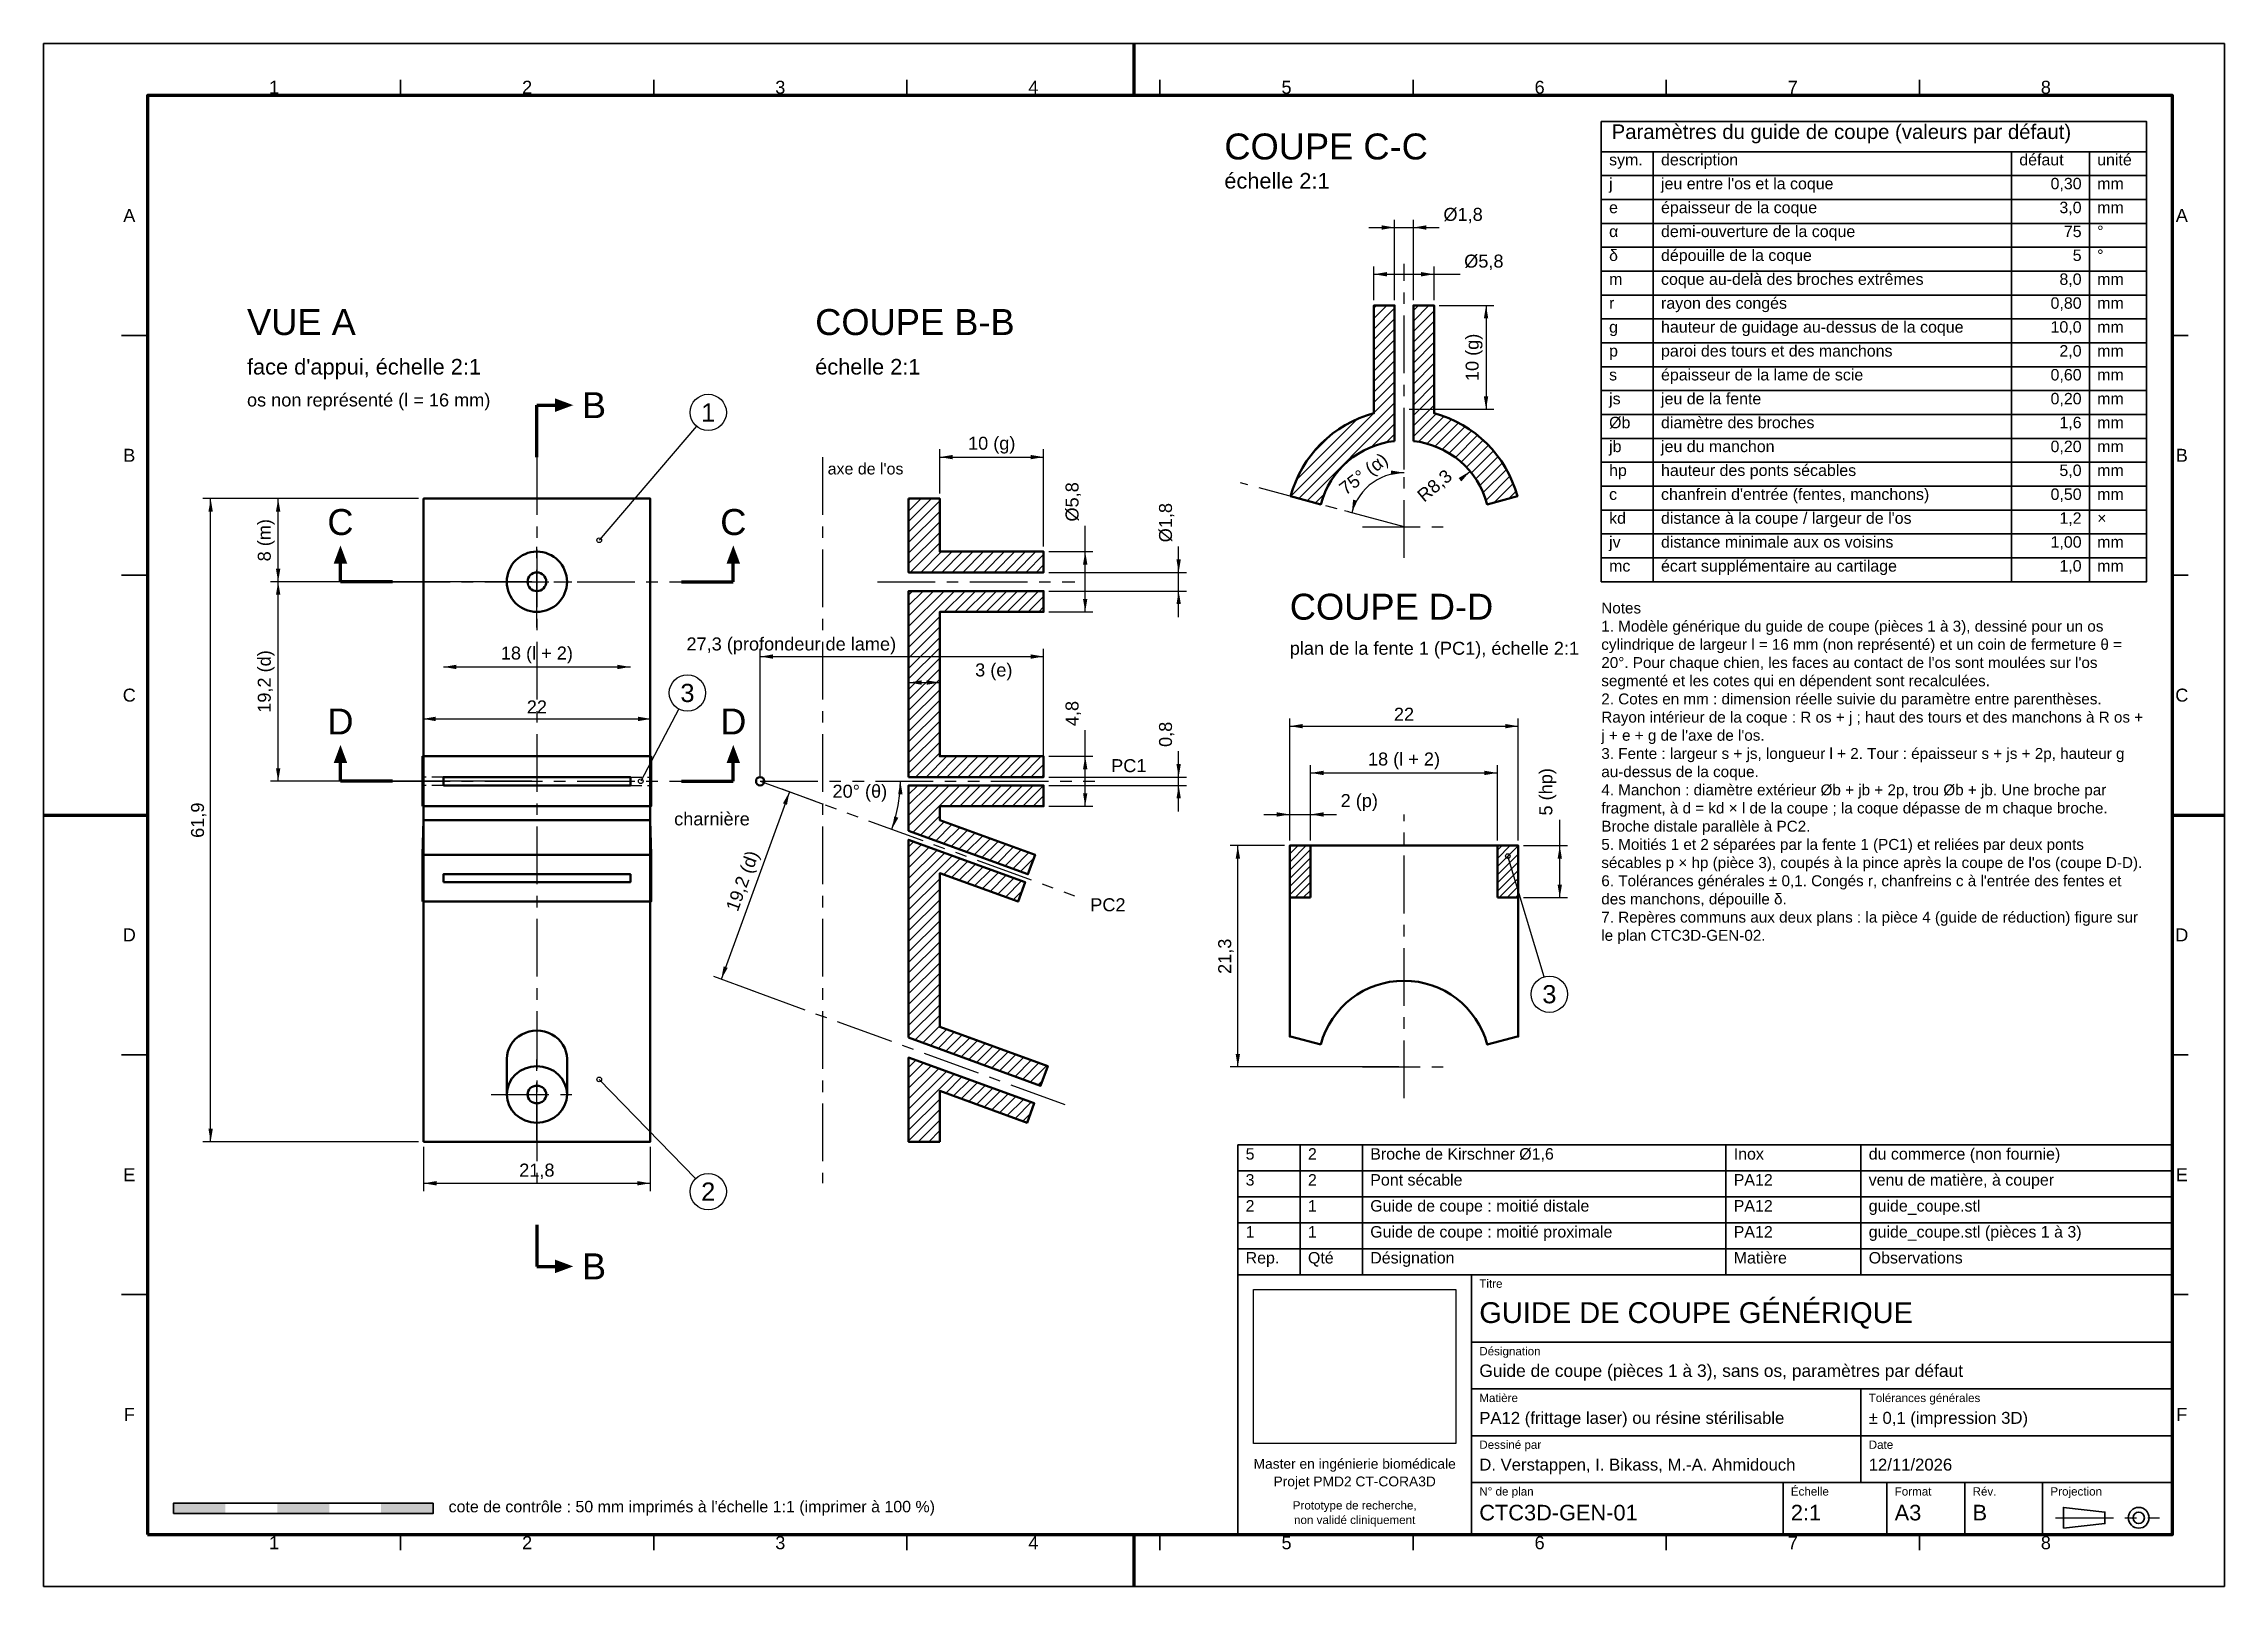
# Model space of a CAD drawing. Header units: millimetres. Extents: x 0 to 420, y 0 to 297.
import ezdxf
from ezdxf.enums import TextEntityAlignment as Align

# ---------------------------------------------------------------- set-up
doc = ezdxf.new("R2010")
doc.units = ezdxf.units.MM
doc.header["$LTSCALE"] = 0.35
for name, pattern in [('CENTER', [50.8, 31.75, -6.35, 6.35, -6.35]), ('HIDDEN', [9.525, 6.35, -3.175]), ('PHANTOM', [63.5, 31.75, -6.35, 6.35, -6.35, 6.35, -6.35])]:
    doc.linetypes.add(name, pattern=pattern)
for name, color, linetype, lineweight in [('AXES', 1, 'CENTER', 25), ('CACHE', 4, 'HIDDEN', 25), ('CADRE', 7, 'Continuous', 70), ('CARTOUCHE', 7, 'Continuous', 35), ('CONTOUR', 7, 'Continuous', 50), ('COTES', 3, 'Continuous', 25), ('COUPE', 7, 'Continuous', 70), ('HACHURES', 8, 'Continuous', 18), ('LOGO', 7, 'Continuous', 25), ('PLANS', 6, 'PHANTOM', 25), ('TEXTE', 7, 'Continuous', 25)]:
    doc.layers.add(name, color=color, linetype=linetype, lineweight=lineweight)
doc.styles.add('ISO', font='Arial')
doc.dimstyles.new('ISO_2_1', dxfattribs={"dimtxt": 2.5, "dimasz": 2.5, "dimexe": 1.5, "dimexo": 1, "dimgap": 0.8, "dimtad": 1, "dimdec": 1, "dimlfac": 0.5, "dimtxsty": 'ISO', "dimcen": 2.5, "dimclrd": 256, "dimclre": 256, "dimclrt": 256, "dimadec": 0, "dimazin": 0, "dimtfac": 1, "dimtdec": 4, "dimtmove": 0, "dimatfit": 3, "dimfxl": 1, "dimtfill": 1, "dimtzin": 0, "dimarcsym": 0})
picture_1 = doc.add_image_def('image1.png', size_in_pixel=(900, 684))

# ---------------------------------------------------------------- blocks, each defined once
blk = doc.blocks.new('*D1')
at = {"layer": 'COTES'}
blk.add_line((73, 167), (117, 167), dxfattribs=at)
for points in [[(73, 167), (75.5, 166.58), (75.5, 167.42)], [(117, 167), (114.5, 167.42), (114.5, 166.58)]]:
    blk.add_solid(points, dxfattribs=at)
at = {"layer": 'COTES', "insert": (95, 169.3), "char_height": 2.5, "attachment_point": 5, "style": 'ISO'}
blk.add_mtext('22', dxfattribs=at)
blk = doc.blocks.new('*D2')
at = {"layer": 'COTES'}
blk.add_line((77, 177), (113, 177), dxfattribs=at)
for points in [[(77, 177), (79.5, 176.58), (79.5, 177.42)], [(113, 177), (110.5, 177.42), (110.5, 176.58)]]:
    blk.add_solid(points, dxfattribs=at)
at = {"layer": 'COTES', "insert": (95, 179.3), "char_height": 2.5, "attachment_point": 5, "style": 'ISO'}
blk.add_mtext('18 (l + 2)', dxfattribs=at)
blk = doc.blocks.new('*D3')
at = {"layer": 'COTES'}
for p, q in [((73.17, 84.6), (73.17, 76.1)), ((116.83, 84.6), (116.83, 76.1)), ((73.17, 77.6), (116.83, 77.6))]:
    blk.add_line(p, q, dxfattribs=at)
for points in [[(73.17, 77.6), (75.67, 77.18), (75.67, 78.02)], [(116.83, 77.6), (114.33, 78.02), (114.33, 77.18)]]:
    blk.add_solid(points, dxfattribs=at)
at = {"layer": 'COTES', "insert": (95, 79.9), "char_height": 2.5, "attachment_point": 5, "style": 'ISO'}
blk.add_mtext('21,8', dxfattribs=at)
blk = doc.blocks.new('*D4')
at = {"layer": 'COTES'}
for p, q in [((94, 193.4), (43.67, 193.4)), ((45.17, 155), (45.17, 193.4)), ((94, 155), (43.67, 155))]:
    blk.add_line(p, q, dxfattribs=at)
for points in [[(45.17, 193.4), (44.75, 190.9), (45.59, 190.9)], [(45.17, 155), (45.59, 157.5), (44.75, 157.5)]]:
    blk.add_solid(points, dxfattribs=at)
at = {"layer": 'COTES', "insert": (42.87, 174.2), "char_height": 2.5, "attachment_point": 5, "rotation": 90, "style": 'ISO'}
blk.add_mtext('19,2 (d)', dxfattribs=at)
blk = doc.blocks.new('*D5')
at = {"layer": 'COTES'}
for p, q in [((72.17, 209.4), (43.67, 209.4)), ((45.17, 193.4), (45.17, 209.4)), ((94, 193.4), (43.67, 193.4))]:
    blk.add_line(p, q, dxfattribs=at)
for points in [[(45.17, 209.4), (44.75, 206.9), (45.59, 206.9)], [(45.17, 193.4), (45.59, 195.9), (44.75, 195.9)]]:
    blk.add_solid(points, dxfattribs=at)
at = {"layer": 'COTES', "insert": (42.87, 201.4), "char_height": 2.5, "attachment_point": 5, "rotation": 90, "style": 'ISO'}
blk.add_mtext('8 (m)', dxfattribs=at)
blk = doc.blocks.new('*D6')
at = {"layer": 'COTES'}
for p, q in [((72.17, 209.4), (30.67, 209.4)), ((32.17, 85.6), (32.17, 209.4)), ((72.17, 85.6), (30.67, 85.6))]:
    blk.add_line(p, q, dxfattribs=at)
for points in [[(32.17, 209.4), (31.75, 206.9), (32.59, 206.9)], [(32.17, 85.6), (32.59, 88.1), (31.75, 88.1)]]:
    blk.add_solid(points, dxfattribs=at)
at = {"layer": 'COTES', "insert": (29.87, 147.5), "char_height": 2.5, "attachment_point": 5, "rotation": 90, "style": 'ISO'}
blk.add_mtext('61,9', dxfattribs=at)
blk = doc.blocks.new('*D7')
at = {"layer": 'COTES'}
for p, q in [((166.6, 172), (166.6, 175.5)), ((166.6, 174), (172.6, 174)), ((172.6, 172), (172.6, 175.5))]:
    blk.add_line(p, q, dxfattribs=at)
for points in [[(166.6, 174), (169.1, 173.58), (169.1, 174.42)], [(172.6, 174), (170.1, 174.42), (170.1, 173.58)]]:
    blk.add_solid(points, dxfattribs=at)
at = {"layer": 'COTES', "insert": (183, 176.05), "char_height": 2.5, "attachment_point": 5, "style": 'ISO'}
blk.add_mtext('3 (e)', dxfattribs=at)
blk = doc.blocks.new('*D8')
at = {"layer": 'COTES'}
for p, q in [((172.6, 210.4), (172.6, 218.9)), ((192.6, 200.2), (192.6, 218.9)), ((172.6, 217.4), (192.6, 217.4))]:
    blk.add_line(p, q, dxfattribs=at)
for points in [[(172.6, 217.4), (175.1, 216.98), (175.1, 217.82)], [(192.6, 217.4), (190.1, 217.82), (190.1, 216.98)]]:
    blk.add_solid(points, dxfattribs=at)
at = {"layer": 'COTES', "insert": (182.6, 219.7), "char_height": 2.5, "attachment_point": 5, "style": 'ISO'}
blk.add_mtext('10 (g)', dxfattribs=at)
blk = doc.blocks.new('*D9')
at = {"layer": 'COTES'}
for p, q in [((200.6, 159.8), (200.6, 164.8)), ((193.6, 159.8), (202.1, 159.8)), ((200.6, 150.2), (200.6, 159.8)), ((193.6, 150.2), (202.1, 150.2))]:
    blk.add_line(p, q, dxfattribs=at)
for points in [[(200.6, 159.8), (200.18, 157.3), (201.02, 157.3)], [(200.6, 150.2), (201.02, 152.7), (200.18, 152.7)]]:
    blk.add_solid(points, dxfattribs=at)
at = {"layer": 'COTES', "insert": (198.3, 168.03), "char_height": 2.5, "attachment_point": 5, "rotation": 90, "style": 'ISO'}
blk.add_mtext('4,8', dxfattribs=at)
blk = doc.blocks.new('*D10')
at = {"layer": 'COTES'}
for p, q in [((218.6, 155.8), (218.6, 160.8)), ((193.6, 155.8), (220.1, 155.8)), ((218.6, 154.2), (218.6, 155.8)), ((193.6, 154.2), (220.1, 154.2)), ((218.6, 149.2), (218.6, 154.2))]:
    blk.add_line(p, q, dxfattribs=at)
for points in [[(218.6, 155.8), (219.02, 158.3), (218.18, 158.3)], [(218.6, 154.2), (218.18, 151.7), (219.02, 151.7)]]:
    blk.add_solid(points, dxfattribs=at)
at = {"layer": 'COTES', "insert": (216.3, 164.03), "char_height": 2.5, "attachment_point": 5, "rotation": 90, "style": 'ISO'}
blk.add_mtext('0,8', dxfattribs=at)
blk = doc.blocks.new('*D11')
at = {"layer": 'COTES'}
for p, q in [((200.6, 199.2), (200.6, 204.2)), ((193.6, 199.2), (202.1, 199.2)), ((200.6, 187.6), (200.6, 199.2)), ((193.6, 187.6), (202.1, 187.6))]:
    blk.add_line(p, q, dxfattribs=at)
for points in [[(200.6, 199.2), (200.18, 196.7), (201.02, 196.7)], [(200.6, 187.6), (201.02, 190.1), (200.18, 190.1)]]:
    blk.add_solid(points, dxfattribs=at)
at = {"layer": 'COTES', "insert": (198.3, 208.78), "char_height": 2.5, "attachment_point": 5, "rotation": 90, "style": 'ISO'}
blk.add_mtext('Ø5,8', dxfattribs=at)
blk = doc.blocks.new('*D12')
at = {"layer": 'COTES'}
for p, q in [((218.6, 195.2), (218.6, 200.2)), ((193.6, 195.2), (220.1, 195.2)), ((218.6, 191.6), (218.6, 195.2)), ((193.6, 191.6), (220.1, 191.6)), ((218.6, 186.6), (218.6, 191.6))]:
    blk.add_line(p, q, dxfattribs=at)
for points in [[(218.6, 195.2), (219.02, 197.7), (218.18, 197.7)], [(218.6, 191.6), (218.18, 189.1), (219.02, 189.1)]]:
    blk.add_solid(points, dxfattribs=at)
at = {"layer": 'COTES', "insert": (216.3, 204.78), "char_height": 2.5, "attachment_point": 5, "rotation": 90, "style": 'ISO'}
blk.add_mtext('Ø1,8', dxfattribs=at)
blk = doc.blocks.new('*D13')
at = {"layer": 'COTES'}
for p, q in [((143.64, 152.95), (130.5, 116.86)), ((150.22, 150.55), (142.23, 153.46)), ((137.08, 114.47), (129.1, 117.38))]:
    blk.add_line(p, q, dxfattribs=at)
for points in [[(143.64, 152.95), (142.39, 150.74), (143.17, 150.46)], [(130.5, 116.86), (131.75, 119.07), (130.97, 119.36)]]:
    blk.add_solid(points, dxfattribs=at)
at = {"layer": 'COTES', "insert": (134.91, 135.69), "char_height": 2.5, "attachment_point": 5, "rotation": 70, "style": 'ISO'}
blk.add_mtext('19,2 (d)', dxfattribs=at)
blk = doc.blocks.new('*D14')
at = {"layer": 'COTES'}
for p, q in [((138, 156), (138, 180.5)), ((138, 179), (192.6, 179)), ((192.6, 156), (192.6, 180.5))]:
    blk.add_line(p, q, dxfattribs=at)
for points in [[(138, 179), (140.5, 178.58), (140.5, 179.42)], [(192.6, 179), (190.1, 179.42), (190.1, 178.58)]]:
    blk.add_solid(points, dxfattribs=at)
at = {"layer": 'COTES', "insert": (144, 181.05), "char_height": 2.5, "attachment_point": 5, "style": 'ISO'}
blk.add_mtext('27,3 (profondeur de lame)', dxfattribs=at)
blk = doc.blocks.new('*D15')
at = {"layer": 'COTES'}
for p, q in [((164.59, 150.31), (164.9, 152.65)), ((164.9, 152.65), (165, 155)), ((163.37, 145.77), (164.08, 148.01)), ((164.08, 148.01), (164.59, 150.31))]:
    blk.add_line(p, q, dxfattribs=at)
for points in [[(165, 155), (164.58, 152.5), (165.42, 152.5)], [(163.37, 145.77), (164.62, 147.97), (163.84, 148.26)]]:
    blk.add_solid(points, dxfattribs=at)
at = {"layer": 'COTES', "insert": (157.2, 152.7), "char_height": 2.5, "attachment_point": 5, "style": 'ISO'}
blk.add_mtext('20° (θ)', dxfattribs=at)
blk = doc.blocks.new('*D16')
at = {"layer": 'COTES'}
for p, q in [((256.2, 247.6), (256.2, 254.1)), ((256.2, 252.6), (267.8, 252.6)), ((267.8, 247.6), (267.8, 254.1)), ((267.8, 252.6), (272.8, 252.6))]:
    blk.add_line(p, q, dxfattribs=at)
for points in [[(256.2, 252.6), (258.7, 252.18), (258.7, 253.02)], [(267.8, 252.6), (265.3, 253.02), (265.3, 252.18)]]:
    blk.add_solid(points, dxfattribs=at)
at = {"layer": 'COTES', "insert": (277.38, 254.9), "char_height": 2.5, "attachment_point": 5, "style": 'ISO'}
blk.add_mtext('Ø5,8', dxfattribs=at)
blk = doc.blocks.new('*D17')
at = {"layer": 'COTES'}
for p, q in [((255.2, 261.6), (260.2, 261.6)), ((260.2, 247.6), (260.2, 263.1)), ((260.2, 261.6), (263.8, 261.6)), ((263.8, 247.6), (263.8, 263.1)), ((263.8, 261.6), (268.8, 261.6))]:
    blk.add_line(p, q, dxfattribs=at)
for points in [[(260.2, 261.6), (257.7, 262.02), (257.7, 261.18)], [(263.8, 261.6), (266.3, 261.18), (266.3, 262.02)]]:
    blk.add_solid(points, dxfattribs=at)
at = {"layer": 'COTES', "insert": (273.38, 263.9), "char_height": 2.5, "attachment_point": 5, "style": 'ISO'}
blk.add_mtext('Ø1,8', dxfattribs=at)
blk = doc.blocks.new('*D18')
at = {"layer": 'COTES'}
for p, q in [((268.8, 246.6), (279.3, 246.6)), ((277.8, 246.6), (277.8, 226.6)), ((263, 226.6), (279.3, 226.6))]:
    blk.add_line(p, q, dxfattribs=at)
for points in [[(277.8, 246.6), (277.38, 244.1), (278.22, 244.1)], [(277.8, 226.6), (278.22, 229.1), (277.38, 229.1)]]:
    blk.add_solid(points, dxfattribs=at)
at = {"layer": 'COTES', "insert": (275.5, 236.6), "char_height": 2.5, "attachment_point": 5, "rotation": 90, "style": 'ISO'}
blk.add_mtext('10 (g)', dxfattribs=at)
blk = doc.blocks.new('*D19')
at = {"layer": 'COTES'}
blk.add_line((272.79, 213.05), (274.72, 214.67), dxfattribs=at)
blk.add_solid([(274.72, 214.67), (272.53, 213.38), (273.07, 212.74)], dxfattribs=at)
at = {"layer": 'COTES', "insert": (268.04, 211.74), "char_height": 2.5, "attachment_point": 5, "rotation": 40, "style": 'ISO'}
blk.add_mtext('R8,3', dxfattribs=at)
blk = doc.blocks.new('*D20')
at = {"layer": 'COTES'}
for p, q in [((260.19, 214.24), (259.31, 214.05)), ((261.09, 214.36), (260.19, 214.24)), ((262, 214.4), (261.09, 214.36)), ((262, 215), (262, 215.9)), ((254.03, 210.68), (253.48, 209.97)), ((254.65, 211.35), (254.03, 210.68)), ((255.32, 211.97), (254.65, 211.35)), ((256.03, 212.52), (255.32, 211.97)), ((256.8, 213.01), (256.03, 212.52)), ((257.6, 213.43), (256.8, 213.01)), ((258.44, 213.77), (257.6, 213.43)), ((259.31, 214.05), (258.44, 213.77)), ((251.37, 206.85), (250.51, 207.08)), ((252.23, 207.56), (251.95, 206.69)), ((252.57, 208.4), (252.23, 207.56)), ((252.99, 209.2), (252.57, 208.4)), ((253.48, 209.97), (252.99, 209.2))]:
    blk.add_line(p, q, dxfattribs=at)
for points in [[(262, 214.4), (259.5, 214.82), (259.5, 213.98)], [(251.95, 206.69), (253, 209), (252.2, 209.21)]]:
    blk.add_solid(points, dxfattribs=at)
at = {"layer": 'COTES', "insert": (254.42, 213.88), "char_height": 2.5, "attachment_point": 5, "rotation": 37.5, "style": 'ISO'}
blk.add_mtext('75° (α)', dxfattribs=at)
blk = doc.blocks.new('*D21')
at = {"layer": 'COTES'}
for p, q in [((235, 148.6), (240, 148.6)), ((240, 143.6), (240, 150.1)), ((240, 148.6), (244, 148.6)), ((244, 143.6), (244, 150.1)), ((244, 148.6), (249, 148.6))]:
    blk.add_line(p, q, dxfattribs=at)
for points in [[(240, 148.6), (237.5, 149.02), (237.5, 148.18)], [(244, 148.6), (246.5, 148.18), (246.5, 149.02)]]:
    blk.add_solid(points, dxfattribs=at)
at = {"layer": 'COTES', "insert": (253.39, 150.9), "char_height": 2.5, "attachment_point": 5, "style": 'ISO'}
blk.add_mtext('2 (p)', dxfattribs=at)
blk = doc.blocks.new('*D22')
at = {"layer": 'COTES'}
for p, q in [((292, 142.6), (292, 147.6)), ((285, 142.6), (293.5, 142.6)), ((292, 132.6), (292, 142.6)), ((285, 132.6), (293.5, 132.6))]:
    blk.add_line(p, q, dxfattribs=at)
for points in [[(292, 142.6), (291.58, 140.1), (292.42, 140.1)], [(292, 132.6), (292.42, 135.1), (291.58, 135.1)]]:
    blk.add_solid(points, dxfattribs=at)
at = {"layer": 'COTES', "insert": (289.7, 152.96), "char_height": 2.5, "attachment_point": 5, "rotation": 90, "style": 'ISO'}
blk.add_mtext('5 (hp)', dxfattribs=at)
blk = doc.blocks.new('*D23')
at = {"layer": 'COTES'}
for p, q in [((244, 143.6), (244, 158.1)), ((244, 156.6), (280, 156.6)), ((280, 143.6), (280, 158.1))]:
    blk.add_line(p, q, dxfattribs=at)
for points in [[(244, 156.6), (246.5, 156.18), (246.5, 157.02)], [(280, 156.6), (277.5, 157.02), (277.5, 156.18)]]:
    blk.add_solid(points, dxfattribs=at)
at = {"layer": 'COTES', "insert": (262, 158.9), "char_height": 2.5, "attachment_point": 5, "style": 'ISO'}
blk.add_mtext('18 (l + 2)', dxfattribs=at)
blk = doc.blocks.new('*D24')
at = {"layer": 'COTES'}
for p, q in [((240, 143.6), (240, 167.1)), ((240, 165.6), (284, 165.6)), ((284, 143.6), (284, 167.1))]:
    blk.add_line(p, q, dxfattribs=at)
for points in [[(240, 165.6), (242.5, 165.18), (242.5, 166.02)], [(284, 165.6), (281.5, 166.02), (281.5, 165.18)]]:
    blk.add_solid(points, dxfattribs=at)
at = {"layer": 'COTES', "insert": (262, 167.9), "char_height": 2.5, "attachment_point": 5, "style": 'ISO'}
blk.add_mtext('22', dxfattribs=at)
blk = doc.blocks.new('*D25')
at = {"layer": 'COTES'}
for p, q in [((239, 142.6), (228.5, 142.6)), ((230, 100), (230, 142.6)), ((261, 100), (228.5, 100))]:
    blk.add_line(p, q, dxfattribs=at)
for points in [[(230, 142.6), (229.58, 140.1), (230.42, 140.1)], [(230, 100), (230.42, 102.5), (229.58, 102.5)]]:
    blk.add_solid(points, dxfattribs=at)
at = {"layer": 'COTES', "insert": (227.7, 121.3), "char_height": 2.5, "attachment_point": 5, "rotation": 90, "style": 'ISO'}
blk.add_mtext('21,3', dxfattribs=at)

msp = doc.modelspace()

# ---------------------------------------------------------------- hatches: boundary and pattern name
at = {"layer": 'HACHURES'}
h = msp.add_hatch(dxfattribs=at)
h.set_pattern_fill('ANSI31', color=256, scale=0.45, style=0)
h.paths.add_polyline_path([(260.2, 220.5), (260.2, 246.6), (256.2, 246.6), (256.2, 225.84, 0.268554), (240.17, 209.85), (245.97, 208.3, -0.309432)])
h = msp.add_hatch(dxfattribs=at)
h.set_pattern_fill('ANSI31', color=256, scale=0.45, style=0)
h.paths.add_polyline_path([(263.8, 220.5), (263.8, 246.6), (267.8, 246.6), (267.8, 225.84, -0.268554), (283.83, 209.85), (278.03, 208.3, 0.309432)])
h = msp.add_hatch(dxfattribs=at)
h.set_pattern_fill('ANSI31', color=256, scale=0.45, style=0)
h.paths.add_polyline_path([(166.6, 209.4), (172.6, 209.4), (172.6, 199.2), (192.6, 199.2), (192.6, 195.2), (166.6, 195.2)])
h = msp.add_hatch(dxfattribs=at)
h.set_pattern_fill('ANSI31', color=256, scale=0.45, style=0)
h.paths.add_polyline_path([(166.6, 155.8), (166.6, 191.6), (192.6, 191.6), (192.6, 187.6), (172.6, 187.6), (172.6, 159.8), (192.6, 159.8), (192.6, 155.8)])
h = msp.add_hatch(dxfattribs=at)
h.set_pattern_fill('ANSI31', color=256, scale=0.45, style=0)
h.paths.add_polyline_path([(166.6, 145.44), (166.6, 154.2), (192.6, 154.2), (192.6, 150.2), (172.6, 150.2), (172.6, 147.51), (190.95, 140.84), (189.58, 137.08)])
h = msp.add_hatch(dxfattribs=at)
h.set_pattern_fill('ANSI31', color=256, scale=0.45, style=0)
h.paths.add_polyline_path([(166.6, 105.64), (166.6, 143.74), (189.03, 135.57), (187.67, 131.82), (172.6, 137.3), (172.6, 107.71), (193.38, 100.15), (192.01, 96.39)])
h = msp.add_hatch(dxfattribs=at)
h.set_pattern_fill('ANSI31', color=256, scale=0.35, style=0)
h.paths.add_polyline_path([(244, 132.6), (240, 132.6), (240, 142.6), (244, 142.6)])
h = msp.add_hatch(dxfattribs=at)
h.set_pattern_fill('ANSI31', color=256, scale=0.35, style=0)
h.paths.add_polyline_path([(280, 132.6), (284, 132.6), (284, 142.6), (280, 142.6)])
h = msp.add_hatch(dxfattribs=at)
h.set_pattern_fill('ANSI31', color=256, scale=0.45, style=0)
h.paths.add_polyline_path([(172.6, 85.6), (166.6, 85.6), (166.6, 101.81), (190.78, 93.01), (189.41, 89.25), (172.6, 95.37)])

# ---------------------------------------------------------------- linework, layer by layer
at = {"layer": 'AXES'}
for p, q in [((262, 198), (262, 254.6)), ((95, 217.4), (95, 77.6)), ((150, 217.4), (150, 77.6)), ((262, 204), (230.51, 212.44)), ((95, 184.6), (95, 202.2)), ((254, 204), (270, 204)), ((67.17, 193.4), (122.83, 193.4)), ((86.2, 193.4), (103.8, 193.4)), ((160.6, 193.4), (198.6, 193.4)), ((67.17, 155), (122.83, 155)), ((262, 94), (262, 148.6)), ((136.14, 114.81), (197.03, 92.65)), ((95, 85.9), (95, 103.5)), ((254, 100), (270, 100)), ((86.2, 94.7), (103.8, 94.7)), ((387.5, 13.2), (407.5, 13.2))]:
    msp.add_line(p, q, dxfattribs=at)
at = {"layer": 'CACHE'}
for p, q in [((77, 155.8), (73.17, 155.8)), ((113, 155.8), (116.83, 155.8)), ((77, 154.2), (73.17, 154.2)), ((113, 154.2), (116.83, 154.2))]:
    msp.add_line(p, q, dxfattribs=at)
at = {"layer": 'CADRE'}
for p, q in [((210, 287), (210, 297)), ((0, 148.5), (20, 148.5)), ((410, 148.5), (420, 148.5)), ((210, 0), (210, 10))]:
    msp.add_line(p, q, dxfattribs=at)
msp.add_lwpolyline([(20, 10), (410, 10), (410, 287), (20, 287)], close=True, dxfattribs=at)
at = {"layer": 'CARTOUCHE'}
for p, q in [((68.75, 287), (68.75, 290)), ((117.5, 287), (117.5, 290)), ((166.25, 287), (166.25, 290)), ((215, 287), (215, 290)), ((263.75, 287), (263.75, 290)), ((312.5, 287), (312.5, 290)), ((361.25, 287), (361.25, 290)), ((300, 276.2), (405, 276.2)), ((310, 276.2), (310, 193.4)), ((379, 276.2), (379, 193.4)), ((394, 276.2), (394, 193.4)), ((300, 271.6), (405, 271.6)), ((300, 267), (405, 267)), ((300, 262.4), (405, 262.4)), ((300, 257.8), (405, 257.8)), ((300, 253.2), (405, 253.2)), ((300, 248.6), (405, 248.6)), ((300, 244), (405, 244)), ((15, 240.83), (20, 240.83)), ((410, 240.83), (413, 240.83)), ((300, 239.4), (405, 239.4)), ((300, 234.8), (405, 234.8)), ((300, 230.2), (405, 230.2)), ((300, 225.6), (405, 225.6)), ((300, 221), (405, 221)), ((300, 216.4), (405, 216.4)), ((300, 211.8), (405, 211.8)), ((300, 207.2), (405, 207.2)), ((300, 202.6), (405, 202.6)), ((300, 198), (405, 198)), ((15, 194.67), (20, 194.67)), ((410, 194.67), (413, 194.67)), ((15, 148.5), (20, 148.5)), ((410, 148.5), (413, 148.5)), ((15, 102.33), (20, 102.33)), ((410, 102.33), (413, 102.33)), ((242, 60), (242, 85)), ((254, 60), (254, 85)), ((324, 60), (324, 85)), ((350, 60), (350, 85)), ((230, 80), (410, 80)), ((230, 75), (410, 75)), ((230, 70), (410, 70)), ((230, 65), (410, 65)), ((275, 10), (275, 60)), ((15, 56.17), (20, 56.17)), ((410, 56.17), (413, 56.17)), ((275, 47), (410, 47)), ((275, 38), (410, 38)), ((350, 29), (350, 38)), ((275, 29), (410, 29)), ((350, 20), (350, 29)), ((275, 20), (410, 20)), ((335, 10), (335, 20)), ((355, 10), (355, 20)), ((370, 10), (370, 20)), ((385, 10), (385, 20)), ((68.75, 7), (68.75, 10)), ((117.5, 7), (117.5, 10)), ((166.25, 7), (166.25, 10)), ((215, 7), (215, 10)), ((263.75, 7), (263.75, 10)), ((312.5, 7), (312.5, 10)), ((361.25, 7), (361.25, 10))]:
    msp.add_line(p, q, dxfattribs=at)
for points in [[(0, 0), (420, 0), (420, 297), (0, 297)], [(300, 193.4), (405, 193.4), (405, 282), (300, 282)], [(230, 60), (410, 60), (410, 85), (230, 85)], [(230, 10), (410, 10), (410, 60), (230, 60)], [(25, 14), (75, 14), (75, 16), (25, 16)], [(389, 11.2), (389, 15.2), (397, 14.3), (397, 12.1)]]:
    msp.add_lwpolyline(points, close=True, dxfattribs=at)
for radius in [2, 1.1]:
    msp.add_circle((403.5, 13.2), radius, dxfattribs=at)
at = {"layer": 'CONTOUR'}
for p, q in [((73, 140.84), (73.17, 147.51)), ((73.17, 147.51), (116.83, 147.51)), ((117, 140.84), (116.83, 147.51)), ((89.2, 94.7), (89.2, 101.54)), ((100.8, 94.7), (100.8, 101.54))]:
    msp.add_line(p, q, dxfattribs=at)
for points in [[(260.2, 220.5), (260.2, 246.6), (256.2, 246.6), (256.2, 225.84, 0.268554), (240.17, 209.85), (245.97, 208.3, -0.309432)], [(263.8, 220.5), (263.8, 246.6), (267.8, 246.6), (267.8, 225.84, -0.268554), (283.83, 209.85), (278.03, 208.3, 0.309432)], [(245.97, 104.3), (240.17, 105.85), (240, 105.85), (240, 142.6), (284, 142.6), (284, 105.85), (283.83, 105.85), (278.03, 104.3, 0.767327)]]:
    msp.add_lwpolyline(points, format="xyb", close=True, dxfattribs=at)
for points in [[(73.17, 85.6), (116.83, 85.6), (116.83, 209.4), (73.17, 209.4)], [(166.6, 209.4), (172.6, 209.4), (172.6, 199.2), (192.6, 199.2), (192.6, 195.2), (166.6, 195.2)], [(166.6, 155.8), (166.6, 191.6), (192.6, 191.6), (192.6, 187.6), (172.6, 187.6), (172.6, 159.8), (192.6, 159.8), (192.6, 155.8)], [(73, 150.2), (117, 150.2), (117, 159.8), (73, 159.8)], [(77, 154.2), (113, 154.2), (113, 155.8), (77, 155.8)], [(166.6, 145.44), (166.6, 154.2), (192.6, 154.2), (192.6, 150.2), (172.6, 150.2), (172.6, 147.51), (190.95, 140.84), (189.58, 137.08)], [(166.6, 105.64), (166.6, 143.74), (189.03, 135.57), (187.67, 131.82), (172.6, 137.3), (172.6, 107.71), (193.38, 100.15), (192.01, 96.39)], [(73, 131.82), (117, 131.82), (117, 140.84), (73, 140.84)], [(244, 132.6), (240, 132.6), (240, 142.6), (244, 142.6)], [(280, 132.6), (284, 132.6), (284, 142.6), (280, 142.6)], [(77, 135.57), (113, 135.57), (113, 137.08), (77, 137.08)], [(172.6, 85.6), (166.6, 85.6), (166.6, 101.81), (190.78, 93.01), (189.41, 89.25), (172.6, 95.37)]]:
    msp.add_lwpolyline(points, close=True, dxfattribs=at)
for centre, radius in [((95, 193.4), 5.8), ((95, 193.4), 1.8), ((138, 155), 0.8)]:
    msp.add_circle(centre, radius, dxfattribs=at)
msp.add_ellipse((95, 101.54), major_axis=(5.8, 0), ratio=0.939693, start_param=0, end_param=3.141593, dxfattribs=at)
for major_axis in [(5.8, 0), (1.8, 0)]:
    msp.add_ellipse((95, 94.7), major_axis=major_axis, ratio=0.939693, dxfattribs=at)
at = {"layer": 'COUPE'}
for p, q in [((95, 217.4), (95, 227.4)), ((95, 227.4), (99, 227.4)), ((57.17, 193.4), (57.17, 197.4)), ((132.83, 193.4), (132.83, 197.4)), ((67.17, 193.4), (57.17, 193.4)), ((122.83, 193.4), (132.83, 193.4)), ((57.17, 155), (57.17, 159)), ((132.83, 155), (132.83, 159)), ((67.17, 155), (57.17, 155)), ((122.83, 155), (132.83, 155)), ((95, 69.6), (95, 61.6)), ((95, 61.6), (99, 61.6))]:
    msp.add_line(p, q, dxfattribs=at)
for points in [[(102, 227.4), (98.5, 228.7), (98.5, 226.1)], [(57.17, 200.4), (55.87, 196.9), (58.47, 196.9)], [(132.83, 200.4), (131.53, 196.9), (134.13, 196.9)], [(57.17, 162), (55.87, 158.5), (58.47, 158.5)], [(132.83, 162), (131.53, 158.5), (134.13, 158.5)], [(102, 61.6), (98.5, 62.9), (98.5, 60.3)]]:
    msp.add_solid(points, dxfattribs=at)
at = {"layer": 'PLANS'}
for q in [(204.6, 155), (200.58, 132.22)]:
    msp.add_line((138, 155), q, dxfattribs=at)
at = {"layer": 'TEXTE'}
for p, q in [((125.73, 223.34), (107, 201.4)), ((122.36, 168.91), (115, 155)), ((288.99, 117.35), (282, 140.6)), ((125.56, 78.51), (107, 97.6))]:
    msp.add_line(p, q, dxfattribs=at)
for centre, radius in [((128, 226), 3.5), ((107, 201.4), 0.45), ((124, 172), 3.5), ((115, 155), 0.45), ((282, 140.6), 0.45), ((290, 114), 3.5), ((107, 97.6), 0.45), ((128, 76), 3.5)]:
    msp.add_circle(centre, radius, dxfattribs=at)
for points in [[(25, 14), (35, 14), (25, 16), (35, 16)], [(45, 14), (55, 14), (45, 16), (55, 16)], [(65, 14), (75, 14), (65, 16), (75, 16)]]:
    msp.add_solid(points, dxfattribs=at)

# ---------------------------------------------------------------- texts
at = {"layer": 'TEXTE', "style": 'ISO'}
for s, height, p in [('1', 2.5, (44.38, 288.6)), ('2', 2.5, (93.12, 288.6)), ('3', 2.5, (141.88, 288.6)), ('4', 2.5, (190.62, 288.6)), ('5', 2.5, (239.38, 288.6)), ('6', 2.5, (288.12, 288.6)), ('7', 2.5, (336.88, 288.6)), ('8', 2.5, (385.62, 288.6)), ('A', 2.5, (16.5, 263.92)), ('A', 2.5, (411.8, 263.92)), ('B', 5, (106, 227.4)), ('1', 3.5, (128, 226)), ('B', 2.5, (16.5, 217.75)), ('B', 2.5, (411.8, 217.75)), ('C', 5, (57.17, 204.9)), ('C', 5, (132.83, 204.9)), ('C', 2.5, (16.5, 171.58)), ('3', 3.5, (124, 172)), ('C', 2.5, (411.8, 171.58)), ('D', 5, (57.17, 166.5)), ('D', 5, (132.83, 166.5)), ('D', 2.5, (16.5, 125.42)), ('D', 2.5, (411.8, 125.42)), ('3', 3.5, (290, 114)), ('E', 2.5, (16.5, 79.25)), ('E', 2.5, (411.8, 79.25)), ('2', 3.5, (128, 76)), ('B', 5, (106, 61.6)), ('F', 2.5, (16.5, 33.08)), ('F', 2.5, (411.8, 33.08)), ('Master en ingénierie biomédicale', 1.9, (252.5, 23.6)), ('Projet PMD2 CT-CORA3D', 1.9, (252.5, 20.2)), ('Prototype de recherche,', 1.6, (252.5, 15.6)), ('non validé cliniquement', 1.6, (252.5, 12.8)), ('1', 2.5, (44.38, 8.4)), ('2', 2.5, (93.12, 8.4)), ('3', 2.5, (141.88, 8.4)), ('4', 2.5, (190.62, 8.4)), ('5', 2.5, (239.38, 8.4)), ('6', 2.5, (288.12, 8.4)), ('7', 2.5, (336.88, 8.4)), ('8', 2.5, (385.62, 8.4))]:
    msp.add_text(s, height=height, dxfattribs=at).set_placement(p, align=Align.MIDDLE_CENTER)
for s, height, p in [('Paramètres du guide de coupe (valeurs par défaut)', 2.8, (302, 277.8)), ('COUPE C-C', 5, (227.4, 273.2)), ('sym.', 2.2, (301.5, 272.9)), ('description', 2.2, (311.5, 272.9)), ('défaut', 2.2, (380.5, 272.9)), ('unité', 2.2, (395.5, 272.9)), ('échelle 2:1', 3, (227.4, 268.2)), ('j', 2.2, (301.5, 268.3)), ("jeu entre l'os et la coque", 2.2, (311.5, 268.3)), ('mm', 2.2, (395.5, 268.3)), ('e', 2.2, (301.5, 263.7)), ('épaisseur de la coque', 2.2, (311.5, 263.7)), ('mm', 2.2, (395.5, 263.7)), ('α', 2.2, (301.5, 259.1)), ('demi-ouverture de la coque', 2.2, (311.5, 259.1)), ('°', 2.2, (395.5, 259.1)), ('δ', 2.2, (301.5, 254.5)), ('dépouille de la coque', 2.2, (311.5, 254.5)), ('°', 2.2, (395.5, 254.5)), ('m', 2.2, (301.5, 249.9)), ('coque au-delà des broches extrêmes', 2.2, (311.5, 249.9)), ('mm', 2.2, (395.5, 249.9)), ('rayon des congés', 2.2, (311.5, 245.3)), ('VUE A', 5, (39.17, 239.4)), ('COUPE B-B', 5, (148.6, 239.4)), ('r', 2.2, (301.5, 245.3)), ('hauteur de guidage au-dessus de la coque', 2.2, (311.5, 240.7)), ('mm', 2.2, (395.5, 245.3)), ('g', 2.2, (301.5, 240.7)), ('mm', 2.2, (395.5, 240.7)), ("face d'appui, échelle 2:1", 3, (39.17, 232.4)), ('échelle 2:1', 3, (148.6, 232.4)), ('p', 2.2, (301.5, 236.1)), ('paroi des tours et des manchons', 2.2, (311.5, 236.1)), ('mm', 2.2, (395.5, 236.1)), ('s', 2.2, (301.5, 231.5)), ('épaisseur de la lame de scie', 2.2, (311.5, 231.5)), ('mm', 2.2, (395.5, 231.5)), ('os non représenté (l = 16 mm)', 2.5, (39.17, 226.4)), ('js', 2.2, (301.5, 226.9)), ('jeu de la fente', 2.2, (311.5, 226.9)), ('mm', 2.2, (395.5, 226.9)), ('Øb', 2.2, (301.5, 222.3)), ('diamètre des broches', 2.2, (311.5, 222.3)), ('mm', 2.2, (395.5, 222.3)), ('jb', 2.2, (301.5, 217.7)), ('jeu du manchon', 2.2, (311.5, 217.7)), ('mm', 2.2, (395.5, 217.7)), ("axe de l'os", 2.2, (151, 213.4)), ('hp', 2.2, (301.5, 213.1)), ('hauteur des ponts sécables', 2.2, (311.5, 213.1)), ('mm', 2.2, (395.5, 213.1)), ('c', 2.2, (301.5, 208.5)), ("chanfrein d'entrée (fentes, manchons)", 2.2, (311.5, 208.5)), ('mm', 2.2, (395.5, 208.5)), ('kd', 2.2, (301.5, 203.9)), ("distance à la coupe / largeur de l'os", 2.2, (311.5, 203.9)), ('×', 2.2, (395.5, 203.9)), ('jv', 2.2, (301.5, 199.3)), ('distance minimale aux os voisins', 2.2, (311.5, 199.3)), ('mm', 2.2, (395.5, 199.3)), ('écart supplémentaire au cartilage', 2.2, (311.5, 194.7)), ('mc', 2.2, (301.5, 194.7)), ('mm', 2.2, (395.5, 194.7)), ('COUPE D-D', 5, (240, 184.6)), ('plan de la fente 1 (PC1), échelle 2:1', 2.5, (240, 178.6)), ('PC1', 2.5, (205.6, 156)), ('PC2', 2.5, (201.58, 129.22)), ('5', 2.2, (231.5, 81.5)), ('2', 2.2, (243.5, 81.5)), ('Broche de Kirschner Ø1,6', 2.2, (255.5, 81.5)), ('Inox', 2.2, (325.5, 81.5)), ('du commerce (non fournie)', 2.2, (351.5, 81.5)), ('3', 2.2, (231.5, 76.5)), ('2', 2.2, (243.5, 76.5)), ('Pont sécable', 2.2, (255.5, 76.5)), ('PA12', 2.2, (325.5, 76.5)), ('venu de matière, à couper', 2.2, (351.5, 76.5)), ('2', 2.2, (231.5, 71.5)), ('1', 2.2, (243.5, 71.5)), ('Guide de coupe : moitié distale', 2.2, (255.5, 71.5)), ('PA12', 2.2, (325.5, 71.5)), ('guide_coupe.stl', 2.2, (351.5, 71.5)), ('1', 2.2, (231.5, 66.5)), ('1', 2.2, (243.5, 66.5)), ('Guide de coupe : moitié proximale', 2.2, (255.5, 66.5)), ('PA12', 2.2, (325.5, 66.5)), ('guide_coupe.stl (pièces 1 à 3)', 2.2, (351.5, 66.5)), ('Rep.', 2.2, (231.5, 61.5)), ('Qté', 2.2, (243.5, 61.5)), ('Désignation', 2.2, (255.5, 61.5)), ('Matière', 2.2, (325.5, 61.5)), ('Observations', 2.2, (351.5, 61.5)), ('Titre', 1.6, (276.5, 57)), ('GUIDE DE COUPE GÉNÉRIQUE', 4, (276.5, 49.5)), ('Guide de coupe (pièces 1 à 3), sans os, paramètres par défaut', 2.4, (276.5, 39.6)), ('Désignation', 1.6, (276.5, 44)), ('Matière', 1.6, (276.5, 35)), ('PA12 (frittage laser) ou résine stérilisable', 2.3, (276.5, 30.6)), ('Tolérances générales', 1.6, (351.5, 35)), ('± 0,1 (impression 3D)', 2.3, (351.5, 30.6)), ('Dessiné par', 1.6, (276.5, 26)), ('Date', 1.6, (351.5, 26)), ('D. Verstappen, I. Bikass, M.-A. Ahmidouch', 2.3, (276.5, 21.6)), ('12/11/2026', 2.3, (351.5, 21.6)), ('N° de plan', 1.6, (276.5, 17)), ('Échelle', 1.6, (336.5, 17)), ('Format', 1.6, (356.5, 17)), ('Rév.', 1.6, (371.5, 17)), ('Projection', 1.6, (386.5, 17)), ("cote de contrôle : 50 mm imprimés à l'échelle 1:1 (imprimer à 100 %)", 2.2, (78, 13.6)), ('CTC3D-GEN-01', 3, (276.5, 11.8)), ('2:1', 3, (336.5, 11.8)), ('A3', 3, (356.5, 11.8)), ('B', 3, (371.5, 11.8))]:
    msp.add_text(s, height=height, dxfattribs=at).set_placement(p, align=Align.BOTTOM_LEFT)
for s, p in [('0,30', (392.5, 268.3)), ('3,0', (392.5, 263.7)), ('75', (392.5, 259.1)), ('5', (392.5, 254.5)), ('8,0', (392.5, 249.9)), ('0,80', (392.5, 245.3)), ('10,0', (392.5, 240.7)), ('2,0', (392.5, 236.1)), ('0,60', (392.5, 231.5)), ('0,20', (392.5, 226.9)), ('1,6', (392.5, 222.3)), ('0,20', (392.5, 217.7)), ('5,0', (392.5, 213.1)), ('0,50', (392.5, 208.5)), ('1,2', (392.5, 203.9)), ('1,00', (392.5, 199.3)), ('1,0', (392.5, 194.7))]:
    msp.add_text(s, height=2.2, dxfattribs=at).set_placement(p, align=Align.BOTTOM_RIGHT)
msp.add_text('charnière', height=2.5, dxfattribs=at).set_placement((136, 149), align=Align.TOP_RIGHT)
at = {"layer": 'TEXTE', "insert": (300, 189.4), "char_height": 2.1, "width": 105, "attachment_point": 1, "style": 'ISO'}
msp.add_mtext("Notes\\P1. Modèle générique du guide de coupe (pièces 1 à 3), dessiné pour un os cylindrique de largeur l = 16 mm (non représenté) et un coin de fermeture θ = 20°. Pour chaque chien, les faces au contact de l'os sont moulées sur l'os segmenté et les cotes qui en dépendent sont recalculées.\\P2. Cotes en mm : dimension réelle suivie du paramètre entre parenthèses. Rayon intérieur de la coque : R os + j ; haut des tours et des manchons à R os + j + e + g de l'axe de l'os.\\P3. Fente : largeur s + js, longueur l + 2. Tour : épaisseur s + js + 2p, hauteur g au-dessus de la coque.\\P4. Manchon : diamètre extérieur Øb + jb + 2p, trou Øb + jb. Une broche par fragment, à d = kd × l de la coupe ; la coque dépasse de m chaque broche. Broche distale parallèle à PC2.\\P5. Moitiés 1 et 2 séparées par la fente 1 (PC1) et reliées par deux ponts sécables p × hp (pièce 3), coupés à la pince après la coupe de l'os (coupe D-D).\\P6. Tolérances générales ± 0,1. Congés r, chanfreins c à l'entrée des fentes et des manchons, dépouille δ.\\P7. Repères communs aux deux plans : la pièce 4 (guide de réduction) figure sur le plan CTC3D-GEN-02.", dxfattribs=at)

# ---------------------------------------------------------------- dimensions: what is measured, and where the dimension line sits
at = {"layer": 'COTES'}
for base, p1, p2, text, picture, middle in [((262, 261.6), (260.2, 246.6), (263.8, 246.6), 'Ø<>', '*D17', (273.31, 263.9)), ((262, 252.6), (256.2, 246.6), (267.8, 246.6), 'Ø<>', '*D16', (277.31, 254.9)), ((182.6, 217.4), (172.6, 209.4), (192.6, 199.2), '<> (g)', '*D8', (182.6, 219.7)), ((95, 177), (77, 177), (113, 177), '<> (l + 2)', '*D2', (95, 179.3)), ((262, 156.6), (244, 142.6), (280, 142.6), '<> (l + 2)', '*D23', (262, 158.9)), ((234, 148.6), (240, 142.6), (244, 142.6), '<> (p)', '*D21', (254.13, 150.9))]:
    dim = msp.add_linear_dim(base=base, p1=p1, p2=p2, text=text, dimstyle='ISO_2_1', dxfattribs=at)
    dim.commit()
    dim.dimension.update_dxf_attribs({"geometry": picture, "text_midpoint": middle})
for base, p1, p2, text, picture, middle in [((277.8, 236.6), (267.8, 246.6), (262, 226.6), '<> (g)', '*D18', (275.5, 236.6)), ((200.6, 193.4), (192.6, 187.6), (192.6, 199.2), 'Ø<>', '*D11', (198.3, 208.71)), ((45.17, 201.4), (95, 193.4), (73.17, 209.4), '<> (m)', '*D5', (42.87, 201.4)), ((218.6, 193.4), (192.6, 191.6), (192.6, 195.2), 'Ø<>', '*D12', (216.3, 204.71)), ((45.17, 174.2), (95, 155), (95, 193.4), '<> (d)', '*D4', (42.87, 174.2)), ((292, 137.6), (284, 132.6), (284, 142.6), '<> (hp)', '*D22', (289.7, 153.9))]:
    dim = msp.add_linear_dim(base=base, p1=p1, p2=p2, angle=90, text=text, dimstyle='ISO_2_1', dxfattribs=at)
    dim.commit()
    dim.dimension.update_dxf_attribs({"geometry": picture, "text_midpoint": middle})
dim = msp.add_angular_dim_3p(base=(258.1, 213.64), center=(262, 204), p1=(262, 214), p2=(252.34, 206.59), text='<> (α)', dimstyle='ISO_2_1', dxfattribs=at)
dim.commit()
dim.dimension.update_dxf_attribs({"geometry": '*D20', "text_midpoint": (254.42, 213.88)})
dim = msp.add_radius_dim(center=(262, 204), mpoint=(274.72, 214.67), dimstyle='ISO_2_1', dxfattribs=at)
dim.commit()
dim.dimension.update_dxf_attribs({"geometry": '*D19', "text_midpoint": (268.04, 211.74), "dimtype": 164})
for base, p1, p2, picture, middle in [((32.17, 155), (73.17, 85.6), (73.17, 209.4), '*D6', (29.87, 147.5)), ((200.6, 155), (192.6, 150.2), (192.6, 159.8), '*D9', (198.3, 168.14)), ((218.6, 155), (192.6, 154.2), (192.6, 155.8), '*D10', (216.3, 164.14)), ((230, 121.3), (262, 100), (240, 142.6), '*D25', (227.7, 121.3))]:
    dim = msp.add_linear_dim(base=base, p1=p1, p2=p2, angle=90, dimstyle='ISO_2_1', dxfattribs=at)
    dim.commit()
    dim.dimension.update_dxf_attribs({"geometry": picture, "text_midpoint": middle})
for base, p1, p2, text, picture, middle in [((165.3, 179), (138, 155), (192.6, 155), '<> (profondeur de lame)', '*D14', (144, 181.05)), ((180.6, 174), (166.6, 171), (172.6, 171), '<> (e)', '*D7', (183, 176.05))]:
    dim = msp.add_linear_dim(base=base, p1=p1, p2=p2, text=text, dimstyle='ISO_2_1', dxfattribs=at)
    dim.commit()
    dim.dimension.update_dxf_attribs({"geometry": picture, "text_midpoint": middle, "dimtype": 160})
for base, p1, p2, picture, middle in [((95, 167), (73, 167), (117, 167), '*D1', (95, 169.3)), ((262, 165.6), (240, 142.6), (284, 142.6), '*D24', (262, 167.9)), ((95, 77.6), (73.17, 85.6), (116.83, 85.6), '*D3', (95, 79.9))]:
    dim = msp.add_linear_dim(base=base, p1=p1, p2=p2, dimstyle='ISO_2_1', dxfattribs=at)
    dim.commit()
    dim.dimension.update_dxf_attribs({"geometry": picture, "text_midpoint": middle})
dim = msp.add_angular_dim_3p(base=(164.59, 150.31), center=(138, 155), p1=(186, 155), p2=(183.11, 138.58), text='<> (θ)', dimstyle='ISO_2_1', override={"dimtih": 1, "dimtoh": 1}, dxfattribs=at)
dim.commit()
dim.dimension.update_dxf_attribs({"geometry": '*D15', "text_midpoint": (157.2, 152.7), "dimtype": 165})
dim = msp.add_aligned_dim(p1=(151.16, 150.21), p2=(138.02, 114.13), distance=-8, text='<> (d)', dimstyle='ISO_2_1', dxfattribs=at)
dim.commit()
dim.dimension.update_dxf_attribs({"geometry": '*D13', "text_midpoint": (134.91, 135.69)})

# ---------------------------------------------------------------- pictures from other files: only their frames are drawn
at = {"layer": 'LOGO'}
image = msp.add_image(picture_1, insert=(233, 27.5), size_in_units=(39, 29.64), dxfattribs=at)
image.dxf.flags = 7

doc.saveas('drawing.dxf')
